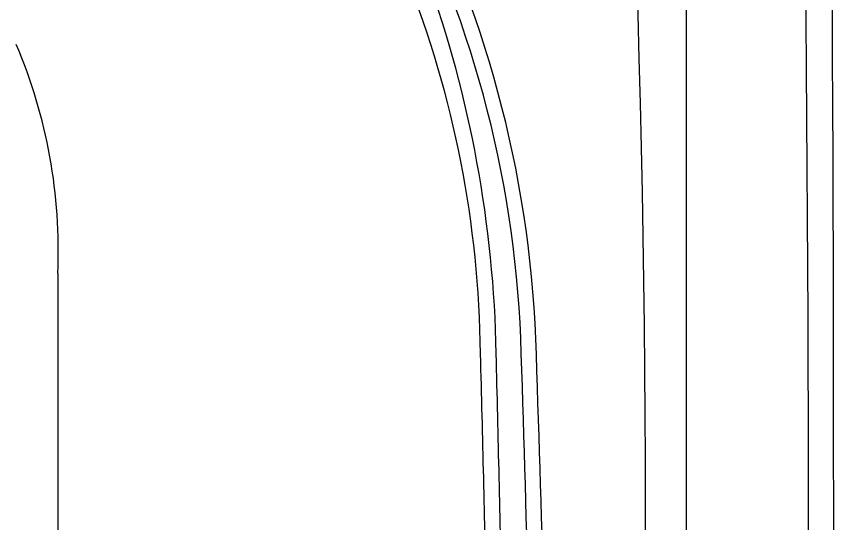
# Model space of a CAD drawing. Extents: x 649 to 723, y 631 to 778.
# Drawn here: x 707.01 to 723.2, y 690.75 to 700.8 of the extents above; entities that cross this region are included whole.
import ezdxf

# ---------------------------------------------------------------- set-up
doc = ezdxf.new("R2010")
doc.units = 0
doc.header["$MEASUREMENT"] = 0
doc.layers.add('1', color=4, linetype='Continuous')

# ---------------------------------------------------------------- blocks, each defined once
blk = doc.blocks.new('2010PRODIGY')
at = {"layer": '1', "color": 3}
blk.add_line((71.26, 74.881), (71.26, 12.056), dxfattribs=at)
at = {"layer": '1'}
blk.add_line((58.818, 48.242), (58.818, 24.976), dxfattribs=at)
for centre, radius, start, end in [((-1912.464, 43.471), 1986.647, 359.094105, 0.91686), ((-257.093, 43.469), 327.551, 354.94783, 4.81927), ((48.366, 48.693), 10.461, 357.527, 23.0038)]:
    blk.add_arc(centre, radius, start, end, dxfattribs=at)
at = {"layer": '1', "color": 3}
for centre, radius, start, end in [((-959.461, 43.468), 1033.145, 358.25791, 1.74209), ((46.232, 46.077), 21.772, 1.5189, 27.2154), ((46.085, 46.045), 22.217, 1.5312, 27.083), ((46.223, 46.427), 20.967, 0.6213, 21.5691), ((44.096, 46.217), 23.408, 1.0713, 19.7721), ((-408.864, 33.42), 476.237, 1, 1.59243), ((-514.081, 31.311), 581.782, 1.026271, 1.511213), ((-792.304, 18.725), 860.754, 0.479157, 1.85944), ((-717.566, 20.059), 786.31, 0.433716, 1.937166)]:
    blk.add_arc(centre, radius, start, end, dxfattribs=at)

msp = doc.modelspace()

# ---------------------------------------------------------------- block references
at = {"layer": '1'}
msp.add_blockref('2010PRODIGY', (649.013, 647.46), dxfattribs=at)

doc.saveas('drawing.dxf')
